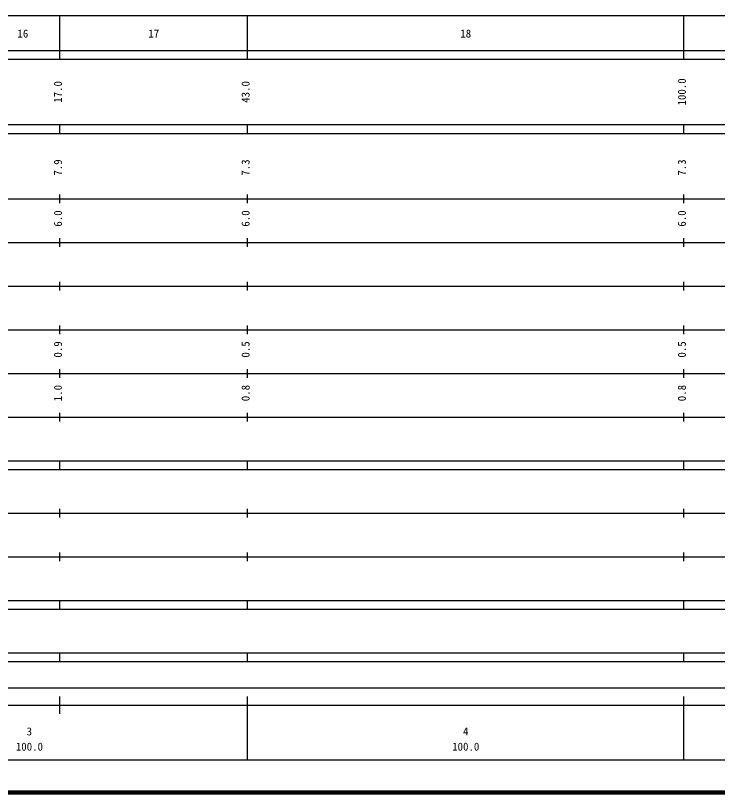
# Model space of a CAD drawing. Units: millimetres on the paper, enlarged 1000 times. Extents: x 40000 to 680000, y 20000 to 380000.
# Drawn here: x 314818 to 475697, y 20000 to 198000 of the extents above; entities that cross this region are included whole.
import ezdxf
from ezdxf.enums import TextEntityAlignment as Align

# ---------------------------------------------------------------- set-up
doc = ezdxf.new("R2010")
doc.units = ezdxf.units.MM
doc.header["$LTSCALE"] = 1000
doc.layers.add('M-TTL', color=2, linetype='Continuous', lineweight=140)
doc.layers.add('M-TTL-BAND', color=7, linetype='Continuous', lineweight=25)
doc.styles.add('ＭＳ ゴシック', font='')
doc.styles.get('ＭＳ ゴシック').set_extended_font_data('MS Gothic')

msp = doc.modelspace()

# ---------------------------------------------------------------- linework, layer by layer
at = {"layer": 'M-TTL'}
msp.add_line((40000, 20000), (680000, 20000), dxfattribs=at)
at = {"layer": 'M-TTL-BAND'}
for p, q in [((68000, 198000), (579000, 198000)), ((325000, 188000), (325000, 198000)), ((368000, 188000), (368000, 198000)), ((468000, 188000), (468000, 198000)), ((40000, 190000), (579000, 190000)), ((40000, 188000), (579000, 188000)), ((40000, 173000), (579000, 173000)), ((325000, 171000), (325000, 173000)), ((368000, 171000), (368000, 173000)), ((468000, 171000), (468000, 173000)), ((40000, 171000), (579000, 171000)), ((325000, 155000), (325000, 157000)), ((368000, 155000), (368000, 157000)), ((468000, 155000), (468000, 157000)), ((40000, 156000), (579000, 156000)), ((46000, 146000), (579000, 146000)), ((325000, 145000), (325000, 147000)), ((368000, 145000), (368000, 147000)), ((468000, 145000), (468000, 147000)), ((52000, 136000), (579000, 136000)), ((325000, 135000), (325000, 137000)), ((368000, 135000), (368000, 137000)), ((468000, 135000), (468000, 137000)), ((325000, 125000), (325000, 127000)), ((368000, 125000), (368000, 127000)), ((468000, 125000), (468000, 127000)), ((46000, 126000), (579000, 126000)), ((52000, 116000), (579000, 116000)), ((325000, 115000), (325000, 117000)), ((368000, 115000), (368000, 117000)), ((468000, 115000), (468000, 117000)), ((325000, 105000), (325000, 107000)), ((368000, 105000), (368000, 107000)), ((468000, 105000), (468000, 107000)), ((46000, 106000), (579000, 106000)), ((40000, 96000), (579000, 96000)), ((325000, 94000), (325000, 96000)), ((368000, 94000), (368000, 96000)), ((468000, 94000), (468000, 96000)), ((40000, 94000), (579000, 94000)), ((49000, 84000), (579000, 84000)), ((325000, 83000), (325000, 85000)), ((368000, 83000), (368000, 85000)), ((468000, 83000), (468000, 85000)), ((325000, 73000), (325000, 75000)), ((368000, 73000), (368000, 75000)), ((468000, 73000), (468000, 75000)), ((40000, 74000), (579000, 74000)), ((40000, 64000), (579000, 64000)), ((325000, 62000), (325000, 64000)), ((368000, 62000), (368000, 64000)), ((468000, 62000), (468000, 64000)), ((40000, 62000), (579000, 62000)), ((40000, 52000), (579000, 52000)), ((325000, 50000), (325000, 52000)), ((368000, 50000), (368000, 52000)), ((468000, 50000), (468000, 52000)), ((40000, 50000), (579000, 50000)), ((71000, 44000), (565000, 44000)), ((325000, 38000), (325000, 42000)), ((368000, 27500), (368000, 42000)), ((468000, 27500), (468000, 42000)), ((40000, 40000), (579000, 40000)), ((68000, 27500), (579000, 27500))]:
    msp.add_line(p, q, dxfattribs=at)

# ---------------------------------------------------------------- texts
at = {"layer": 'M-TTL-BAND', "style": 'ＭＳ ゴシック'}
for s, p in [('16', (316500, 192405)), ('17', (346500, 192405)), ('18', (418000, 192405)), ('3', (318000, 32523)), ('4', (418000, 32523)), ('100.0', (318000, 29033)), ('100.0', (418000, 29033))]:
    msp.add_text(s, height=1833, dxfattribs=at).set_placement(p, align=Align.BOTTOM_CENTER)
for s, p in [('100.0', (469000, 180500)), ('17.0', (326000, 180500)), ('43.0', (369000, 180500)), ('7.9', (326000, 163174)), ('7.3', (369000, 163174)), ('7.3', (469000, 163174)), ('6.0', (326000, 151500)), ('6.0', (369000, 151500)), ('6.0', (469000, 151500)), ('0.9', (326000, 121500)), ('0.5', (369000, 121500)), ('0.5', (469000, 121500)), ('1.0', (326000, 111500)), ('0.8', (369000, 111500)), ('0.8', (469000, 111500))]:
    msp.add_text(s, height=1833, rotation=90, dxfattribs=at).set_placement(p, align=Align.BOTTOM_CENTER)

doc.saveas('drawing.dxf')
